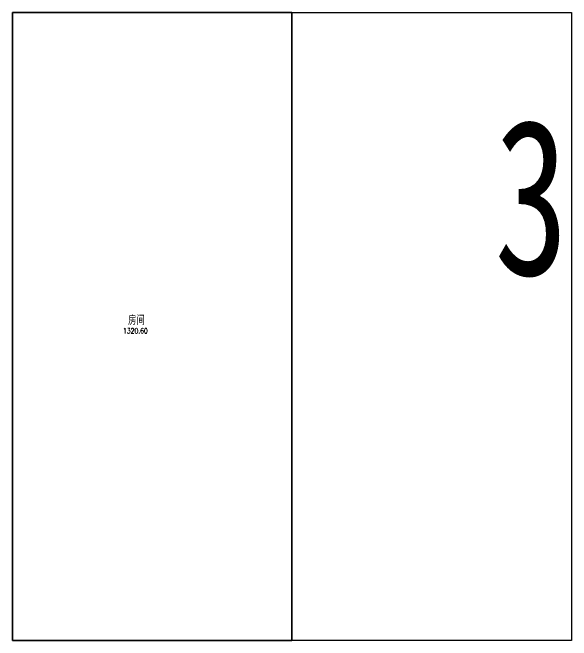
# Model space of a CAD drawing. Header units: millimetres. Extents: x 4455189 to 4808172, y 18512388 to 19204582.
# Drawn here: x 4608763 to 4657243, y 18843127 to 18897607 of the extents above; entities that cross this region are included whole.
import ezdxf

# ---------------------------------------------------------------- set-up
doc = ezdxf.new("R2010")
doc.units = ezdxf.units.MM
doc.header["$LTSCALE"] = 1000
doc.header["$MEASUREMENT"] = 0
for name, color, linetype in [('AXIS_外部', 171, 'Continuous'), ('PUB_TEXT', 7, 'Continuous'), ('SPACE', 7, 'Continuous')]:
    doc.layers.add(name, color=color, linetype=linetype)
doc.styles.add('_TCH_SPACE', font='SIMPLEX', dxfattribs={"bigfont": 'GBCBIG'})
doc.styles.add('HT', font='simhei.ttf', dxfattribs={"width": 0.7})

msp = doc.modelspace()

# ---------------------------------------------------------------- linework, layer by layer
at = {"layer": 'AXIS_外部'}
msp.add_line((4633003.2, 18897606.8), (4633003.2, 18843126.8), dxfattribs=at)
for points in [[(4608763.2, 18897606.8), (4657243.2, 18897606.8), (4657243.2, 18843126.8), (4608763.2, 18843126.8)], [(4633003.2, 18897606.8), (4608763.2, 18897606.8), (4608763.2, 18843126.8), (4633003.2, 18843126.8)]]:
    msp.add_lwpolyline(points, close=True, dxfattribs=at)

# ---------------------------------------------------------------- texts
at = {"layer": 'PUB_TEXT', "style": 'HT', "width": 0.7}
msp.add_text('3', height=13519, dxfattribs=at).set_placement((4650553, 18874837.8))
at = {"layer": 'SPACE', "style": '_TCH_SPACE'}
msp.add_text('房间', height=723.4, dxfattribs=at).set_placement((4618787.3, 18870516.8))
at = {"layer": 'SPACE', "style": '_TCH_SPACE', "width": 0.705882}
msp.add_text('1320.60', height=446.25, dxfattribs=at).set_placement((4618346, 18869768.6))

doc.saveas('drawing.dxf')
